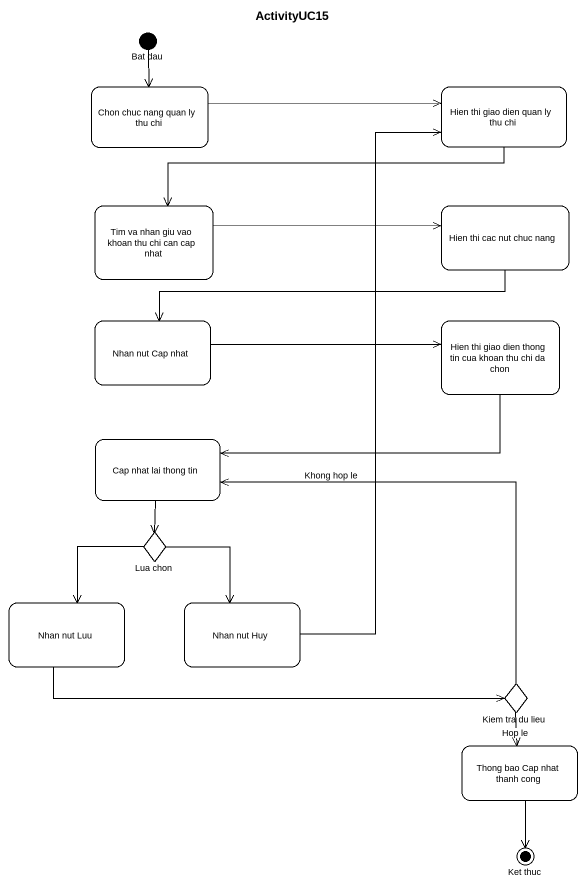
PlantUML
@startuml
title ActivityUC15
hide empty description
state "Bat dau" as Bat_dau <<start>> #FFFFFF
state "Chon chuc nang quan ly thu chi" as Chon_chuc_nang_quan_ly_thu #FFFFFF
state "Hien thi giao dien quan ly thu chi" as Hien_thi_giao_dien_quan_ly #FFFFFF
state "Tim va nhan giu vao khoan thu chi can cap nhat" as Tim_va_nhan_giu_vao_khoan #FFFFFF
state "Hien thi cac nut chuc nang" as Hien_thi_cac_nut_chuc_nang #FFFFFF
state "Nhan nut Cap nhat" as Nhan_nut_Cap_nhat #FFFFFF
state "Hien thi giao dien thong tin cua khoan thu chi da chon" as Hien_thi_giao_dien_thong #FFFFFF
state "Cap nhat lai thong tin" as Cap_nhat_lai_thong_tin #FFFFFF
state "Lua chon" as Lua_chon <<choice>> #FFFFFF
state "Nhan nut Luu" as Nhan_nut_Luu #FFFFFF
state "Nhan nut Huy" as Nhan_nut_Huy #FFFFFF
state "Kiem tra du lieu" as Kiem_tra_du_lieu <<choice>> #FFFFFF
state "Thong bao Cap nhat thanh cong" as Thong_bao_Cap_nhat_thanh #FFFFFF
state "Ket thuc" as Ket_thuc <<end>> #FFFFFF
Bat_dau --> Chon_chuc_nang_quan_ly_thu
Chon_chuc_nang_quan_ly_thu -right-> Hien_thi_giao_dien_quan_ly
Hien_thi_giao_dien_quan_ly -left-> Tim_va_nhan_giu_vao_khoan
Tim_va_nhan_giu_vao_khoan -right-> Hien_thi_cac_nut_chuc_nang
Hien_thi_cac_nut_chuc_nang -left-> Nhan_nut_Cap_nhat
Nhan_nut_Cap_nhat -right-> Hien_thi_giao_dien_thong
Hien_thi_giao_dien_thong -left-> Cap_nhat_lai_thong_tin
Cap_nhat_lai_thong_tin --> Lua_chon
Lua_chon --> Nhan_nut_Luu
Lua_chon --> Nhan_nut_Huy
Nhan_nut_Luu -right-> Kiem_tra_du_lieu
Nhan_nut_Huy -up-> Hien_thi_giao_dien_quan_ly
Kiem_tra_du_lieu -up-> Cap_nhat_lai_thong_tin : Khong hop le
Kiem_tra_du_lieu --> Thong_bao_Cap_nhat_thanh : Hop le
Thong_bao_Cap_nhat_thanh --> Ket_thuc
@enduml
